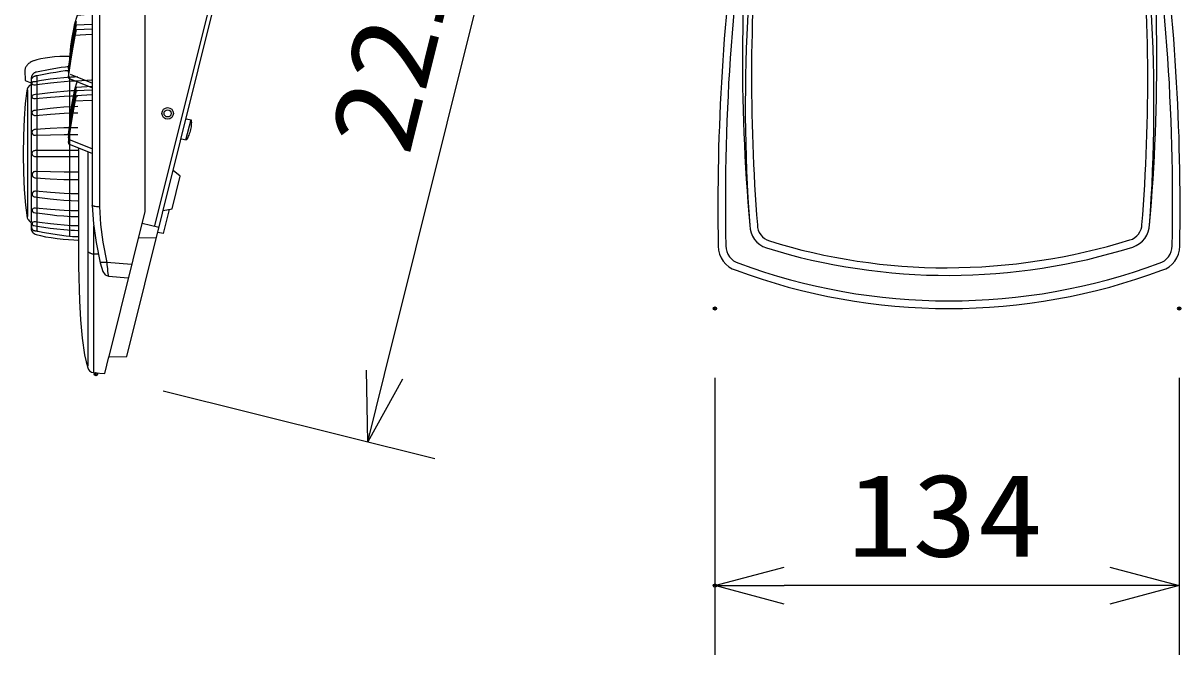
# Model space of a CAD drawing. Units: millimetres, scale not verified. Extents: x -63 to 63, y -56 to 57.
# Drawn here: x -10.99 to 22.43, y -9.08 to 9.16 of the extents above; entities that cross this region are included whole.
import ezdxf
from ezdxf.enums import TextEntityAlignment as Align

# ---------------------------------------------------------------- set-up
doc = ezdxf.new("R2010")
doc.units = ezdxf.units.MM
doc.header["$LTSCALE"] = 0.189787
doc.header["$PDMODE"] = 32
doc.header["$PDSIZE"] = 0.0949
for name, color, linetype in [('0-2_GAIKEI', 1, 'Continuous'), ('0-3_WAKU', 7, 'Continuous'), ('0-4_DEFPOINTS', 7, 'Continuous')]:
    doc.layers.add(name, color=color, linetype=linetype)
doc.styles.add('ＭＳ ゴシック', font='')
doc.styles.get('ＭＳ ゴシック').set_extended_font_data('MS Gothic')

# ---------------------------------------------------------------- blocks, each defined once
blk = doc.blocks.new('_OPEN30')
at = {"layer": '0-3_WAKU'}
blk.add_line((0, 0), (-1, 0), dxfattribs=at)
blk.add_lwpolyline([(-1, 0.26795), (0, 0), (-1, -0.26795)], dxfattribs=at)

msp = doc.modelspace()

# ---------------------------------------------------------------- linework, layer by layer
at = {"layer": '0-2_GAIKEI', "color": 7}
for p, q in [((-7.4734, 17.5143), (-7.4734, 3.7279)), ((-3.9393, 16.3533), (-7.1914, 3.3092)), ((-7.9965, -0.46), (-4.0283, 15.456)), ((-6.1502, 6.3717), (-6.2969, 5.7831)), ((-6.2861, 5.7804), (-6.4168, 5.8129)), ((-7.4734, 3.7279), (-8.5282, -0.5011)), ((-6.7738, 3.7813), (-6.9497, 3.0892)), ((-6.9428, 3.7496), (-6.6868, 3.8011)), ((-7.5539, 3.3881), (-7.0747, 3.2686)), ((-6.9497, 3.0892), (-7.0956, 3.1197)), ((-7.1504, 2.9632), (-7.6626, 2.9521)), ((-8.7629, 2.2591), (-8.575, 2.2591)), ((-8.575, 2.2591), (-7.8564, 2.207)), ((-8.9303, -0.9353), (-8.6299, -0.9522))]:
    msp.add_line(p, q, dxfattribs=at)
at = {"layer": '0-2_GAIKEI'}
for p, q in [((-9.4507, 9.11), (-9.0069, 9.1342)), ((-9.5187, 8.8148), (-9.0072, 8.839)), ((-9.4504, 8.9737), (-9.0068, 8.9981)), ((-9.6324, 7.6899), (-8.9849, 7.4286)), ((-10.7479, 3.4227), (-10.7479, 7.5385)), ((-10.5943, 7.6213), (-10.5943, 3.1535)), ((-9.6532, 7.6215), (-9.6532, 2.9984)), ((-10.8632, 7.2385), (-10.8634, 3.5777)), ((-9.4508, 7.3147), (-9.0068, 7.3392)), ((-9.4508, 7.0762), (-9.0069, 7.1004)), ((-9.4507, 7.2125), (-9.0068, 7.237)), ((-9.5187, 6.9173), (-9.0068, 6.9416)), ((-9.6323, 5.7922), (-8.985, 5.5311)), ((-9.117, 5.4469), (-9.117, -0.7309)), ((-8.9608, 3.311), (-8.9608, -0.9351)), ((-8.9608, 2.4984), (-8.8356, 2.4984))]:
    msp.add_line(p, q, dxfattribs=at)
at = {"layer": '0-2_GAIKEI', "color": 3}
for p, q in [((8.9812, -1.077), (8.9812, -9.077)), ((22.3813, -1.077), (22.3813, -9.077)), ((20.3813, -7.077), (10.9812, -7.077))]:
    msp.add_line(p, q, dxfattribs=at)
at = {"layer": '0-2_GAIKEI', "color": 7}
for points in [[(-8.7835, 18.5426), (-8.7835, 3.8638), (-8.7539, 3.3491), (-8.6872, 2.8412), (-8.575, 2.2484)], [(-8.9919, 18.3445), (-8.9919, 3.8946), (-8.9561, 3.3634), (-8.8773, 2.8242), (-8.7629, 2.2381), (-8.686, 1.9869), (-8.6206, 1.897), (-8.5231, 1.8531)], [(-6.2811, 6.404), (-6.1394, 6.3688), (-6.1347, 6.3316), (-6.1327, 6.2928), (-6.1333, 6.2527), (-6.1363, 6.2117), (-6.1414, 6.1702), (-6.1485, 6.1285), (-6.1574, 6.0869), (-6.1678, 6.0459), (-6.1797, 6.0058), (-6.1928, 5.967), (-6.2069, 5.9298), (-6.2219, 5.8945), (-6.2374, 5.8616), (-6.2535, 5.8314), (-6.2697, 5.8042), (-6.2861, 5.7804)], [(-9.3897, 5.5512), (-9.3897, 2.7445), (-9.389, 2.1485), (-9.3653, 1.1491), (-9.3345, 0.597), (-9.2857, 0.0629), (-9.2147, -0.4137), (-9.1696, -0.6181), (-9.1174, -0.7933), (-9.101, -0.8394), (-9.0706, -0.8813), (-9.0169, -0.9146), (-8.9303, -0.9353)], [(-6.6868, 3.8011), (-6.4517, 4.7451), (-6.6531, 4.9114)], [(-8.575, 2.2484), (-8.5699, 2.1925), (-8.5569, 2.0663), (-8.5487, 1.9963), (-8.54, 1.9323), (-8.5313, 1.8819), (-8.5271, 1.8643), (-8.5231, 1.8531), (-7.9606, 1.8109)], [(-8.6299, -0.9522), (-8.51, -0.471), (-7.9965, -0.46)]]:
    msp.add_lwpolyline(points, dxfattribs=at)
at = {"layer": '0-2_GAIKEI'}
for points in [[(-9.0187, 9.4169), (-9.4279, 9.3821), (-9.4588, 9.2979), (-9.4875, 9.2036), (-9.5142, 9.1005), (-9.5388, 8.99), (-9.5819, 8.7521), (-9.6169, 8.5007), (-9.6438, 8.2466), (-9.663, 8.0006), (-9.6743, 7.7734), (-9.6781, 7.576), (-8.9849, 7.2921)], [(-9.0187, 9.4169), (-9.4279, 9.3821), (-9.4588, 9.2979), (-9.4875, 9.2036), (-9.5142, 9.1005), (-9.5388, 8.99), (-9.5819, 8.7521), (-9.6169, 8.5007), (-9.6438, 8.2466), (-9.663, 8.0006), (-9.6743, 7.7734), (-9.6781, 7.576), (-8.9849, 7.2921)], [(-9.6781, 7.8488), (-9.6089, 8.3032), (-9.543, 8.7053), (-9.4878, 9.02), (-9.4507, 9.2122)], [(-9.6781, 7.7467), (-9.6089, 8.2009), (-9.5429, 8.603), (-9.4877, 8.9177), (-9.4507, 9.11)], [(-9.678, 7.6101), (-9.6088, 8.0645), (-9.5429, 8.4667), (-9.4877, 8.7814), (-9.4504, 8.9737)], [(-10.6771, 8.078), (-10.6882, 8.074), (-10.7174, 8.0617), (-10.737, 8.0524), (-10.7588, 8.0409), (-10.7822, 8.0272), (-10.8063, 8.0112), (-10.8304, 7.993), (-10.8422, 7.983), (-10.8537, 7.9724), (-10.8648, 7.9612), (-10.8755, 7.9493), (-10.8856, 7.9369), (-10.8951, 7.9239), (-10.9038, 7.9103), (-10.9116, 7.896), (-10.9185, 7.8812), (-10.9244, 7.8656), (-10.9291, 7.8495), (-10.9326, 7.8327), (-10.9348, 7.8153), (-10.9355, 7.7972)], [(-9.6428, 8.2009), (-9.7864, 8.2023), (-9.9333, 8.1971), (-10.0797, 8.1862), (-10.222, 8.1705), (-10.3565, 8.151), (-10.4796, 8.1285), (-10.5877, 8.1038), (-10.6771, 8.078)], [(-10.9355, 7.7972), (-10.9252, 7.5079), (-10.7392, 7.4249), (-10.7392, 7.3937)], [(-10.7479, 7.5385), (-10.7481, 7.5462), (-10.7473, 7.5667), (-10.7459, 7.5806), (-10.7434, 7.5964), (-10.7397, 7.6136), (-10.7344, 7.6317), (-10.7273, 7.6503), (-10.723, 7.6596), (-10.7181, 7.6689), (-10.7126, 7.6781), (-10.7066, 7.6871), (-10.6998, 7.696), (-10.6924, 7.7045), (-10.6843, 7.7127), (-10.6754, 7.7205), (-10.6658, 7.7278), (-10.6553, 7.7347), (-10.644, 7.741), (-10.6318, 7.7467), (-10.6187, 7.7517), (-10.6046, 7.7559)], [(-10.6046, 7.7559), (-10.2052, 7.8335), (-10.0456, 7.8619), (-9.8935, 7.8867), (-9.7643, 7.9043), (-9.7132, 7.9092), (-9.6737, 7.911)], [(-10.5837, 7.6526), (-10.1972, 7.7248), (-10.044, 7.7513), (-9.8988, 7.7745), (-9.7772, 7.7909), (-9.73, 7.7955), (-9.6945, 7.7972)], [(-10.7392, 7.3937), (-10.8021, 7.3587), (-10.8506, 7.302), (-10.8704, 7.26), (-10.8837, 7.2076), (-10.9283, 6.8446), (-10.9607, 6.4014), (-10.9806, 5.9043), (-10.9873, 5.3799), (-10.9804, 4.8544), (-10.9595, 4.3544), (-10.924, 3.9063), (-10.8734, 3.5364)], [(-10.7494, 7.5077), (-10.7489, 7.519), (-10.7475, 7.5298), (-10.7453, 7.5399), (-10.7423, 7.5495), (-10.7385, 7.5586), (-10.7341, 7.5671), (-10.7291, 7.5752), (-10.7235, 7.5827), (-10.7174, 7.5897), (-10.711, 7.5963), (-10.7041, 7.6024), (-10.697, 7.6081), (-10.6896, 7.6133), (-10.682, 7.6182), (-10.6743, 7.6226), (-10.6665, 7.6267), (-10.6511, 7.6337), (-10.6361, 7.6395), (-10.6221, 7.644), (-10.6096, 7.6474), (-10.5908, 7.6515), (-10.5837, 7.6526)], [(-9.405, 7.4887), (-9.5975, 7.4835), (-9.8024, 7.4698), (-10.008, 7.4503), (-10.2026, 7.428), (-10.5117, 7.3862), (-10.6357, 7.3672), (-10.6718, 7.3691), (-10.7014, 7.3768), (-10.7128, 7.3841), (-10.7214, 7.3943), (-10.7268, 7.4077), (-10.7288, 7.4249), (-10.7268, 7.4421), (-10.7214, 7.4555), (-10.7128, 7.4655), (-10.7014, 7.4727), (-10.6718, 7.4803), (-10.6355, 7.4819), (-10.5145, 7.503), (-10.2102, 7.5494), (-10.0169, 7.5741), (-9.8109, 7.5957), (-9.6032, 7.611), (-9.5022, 7.6153), (-9.4049, 7.6168)], [(-9.405, 7.4887), (-9.5975, 7.4835), (-9.8024, 7.4698), (-10.008, 7.4503), (-10.2026, 7.428), (-10.5117, 7.3862), (-10.6357, 7.3672), (-10.6718, 7.3691), (-10.7014, 7.3768), (-10.7128, 7.3841), (-10.7214, 7.3943), (-10.7268, 7.4077), (-10.7288, 7.4249), (-10.7268, 7.4421), (-10.7214, 7.4555), (-10.7128, 7.4655), (-10.7014, 7.4727), (-10.6718, 7.4803), (-10.6355, 7.4819), (-10.5145, 7.503), (-10.2102, 7.5494), (-10.0169, 7.5741), (-9.8109, 7.5957), (-9.6032, 7.611), (-9.5022, 7.6153), (-9.4049, 7.6168)], [(-9.0187, 7.5195), (-9.4279, 7.4849), (-9.4588, 7.4006), (-9.4875, 7.3062), (-9.5142, 7.2031), (-9.5388, 7.0926), (-9.5819, 6.8546), (-9.6168, 6.6032), (-9.6438, 6.3491), (-9.6629, 6.1031), (-9.6743, 5.876), (-9.6781, 5.6786), (-8.985, 5.3946)], [(-9.0187, 7.5195), (-9.4279, 7.4849), (-9.4588, 7.4006), (-9.4875, 7.3062), (-9.5142, 7.2031), (-9.5388, 7.0926), (-9.5819, 6.8546), (-9.6168, 6.6032), (-9.6438, 6.3491), (-9.6629, 6.1031), (-9.6743, 5.876), (-9.6781, 5.6786), (-8.985, 5.3946)], [(-9.4049, 7.0547), (-9.5974, 7.0512), (-9.8023, 7.042), (-10.2026, 7.0143), (-10.6355, 6.9741), (-10.6718, 6.976), (-10.7014, 6.9838), (-10.7128, 6.9911), (-10.7213, 7.0013), (-10.7267, 7.0148), (-10.7286, 7.0322), (-10.7267, 7.05), (-10.7213, 7.0654), (-10.7127, 7.0783), (-10.7014, 7.0888), (-10.6876, 7.0969), (-10.6718, 7.1027), (-10.6355, 7.1072), (-10.5145, 7.1246), (-10.2103, 7.1627), (-10.0171, 7.1831), (-9.8111, 7.201), (-9.6033, 7.2136), (-9.4049, 7.2184)], [(-9.4049, 7.0547), (-9.5974, 7.0512), (-9.8023, 7.042), (-10.2026, 7.0143), (-10.6355, 6.9741), (-10.6718, 6.976), (-10.7014, 6.9838), (-10.7128, 6.9911), (-10.7213, 7.0013), (-10.7267, 7.0148), (-10.7286, 7.0322), (-10.7267, 7.05), (-10.7213, 7.0654), (-10.7127, 7.0783), (-10.7014, 7.0888), (-10.6876, 7.0969), (-10.6718, 7.1027), (-10.6355, 7.1072), (-10.5145, 7.1246), (-10.2103, 7.1627), (-10.0171, 7.1831), (-9.8111, 7.201), (-9.6033, 7.2136), (-9.4049, 7.2184)], [(-9.6781, 5.9518), (-9.6089, 6.406), (-9.543, 6.8079), (-9.4878, 7.1225), (-9.4508, 7.3147)], [(-9.6781, 5.8494), (-9.6088, 6.3036), (-9.5429, 6.7056), (-9.4877, 7.0202), (-9.4507, 7.2125)], [(-9.6781, 5.7127), (-9.6089, 6.1671), (-9.543, 6.5692), (-9.4878, 6.884), (-9.4508, 7.0762)], [(-9.4049, 6.5637), (-9.5974, 6.5603), (-9.8024, 6.5512), (-10.2027, 6.5238), (-10.6357, 6.4838), (-10.6544, 6.4857), (-10.6719, 6.4912), (-10.6877, 6.4998), (-10.7015, 6.5111), (-10.7129, 6.5249), (-10.7214, 6.5407), (-10.7269, 6.5582), (-10.7288, 6.577), (-10.7269, 6.5949), (-10.7214, 6.6103), (-10.7129, 6.6232), (-10.7015, 6.6336), (-10.6877, 6.6417), (-10.6719, 6.6474), (-10.6355, 6.6519), (-10.5145, 6.6693), (-10.2103, 6.7076), (-10.017, 6.728), (-9.811, 6.7458), (-9.6033, 6.7584), (-9.4049, 6.7631)], [(-9.4049, 6.5637), (-9.5974, 6.5603), (-9.8024, 6.5512), (-10.2027, 6.5238), (-10.6357, 6.4838), (-10.6544, 6.4857), (-10.6719, 6.4912), (-10.6877, 6.4998), (-10.7015, 6.5111), (-10.7129, 6.5249), (-10.7214, 6.5407), (-10.7269, 6.5582), (-10.7288, 6.577), (-10.7269, 6.5949), (-10.7214, 6.6103), (-10.7129, 6.6232), (-10.7015, 6.6336), (-10.6877, 6.6417), (-10.6719, 6.6474), (-10.6355, 6.6519), (-10.5145, 6.6693), (-10.2103, 6.7076), (-10.017, 6.728), (-9.811, 6.7458), (-9.6033, 6.7584), (-9.4049, 6.7631)], [(-9.4049, 5.9357), (-9.8024, 5.9325), (-10.2027, 5.9253), (-10.6357, 5.9147), (-10.6544, 5.9167), (-10.6719, 5.9222), (-10.6877, 5.9308), (-10.7015, 5.9422), (-10.7129, 5.9561), (-10.7215, 5.9719), (-10.727, 5.9894), (-10.7289, 6.0081), (-10.727, 6.0269), (-10.7215, 6.0444), (-10.7129, 6.0602), (-10.7015, 6.074), (-10.6877, 6.0854), (-10.6718, 6.0939), (-10.6543, 6.0992), (-10.6354, 6.101), (-10.2103, 6.1268), (-9.811, 6.1446), (-9.6033, 6.1504), (-9.4049, 6.1527)], [(-9.4049, 5.9357), (-9.8024, 5.9325), (-10.2027, 5.9253), (-10.6357, 5.9147), (-10.6544, 5.9167), (-10.6719, 5.9222), (-10.6877, 5.9308), (-10.7015, 5.9422), (-10.7129, 5.9561), (-10.7215, 5.9719), (-10.727, 5.9894), (-10.7289, 6.0081), (-10.727, 6.0269), (-10.7215, 6.0444), (-10.7129, 6.0602), (-10.7015, 6.074), (-10.6877, 6.0854), (-10.6718, 6.0939), (-10.6543, 6.0992), (-10.6354, 6.101), (-10.2103, 6.1268), (-9.811, 6.1446), (-9.6033, 6.1504), (-9.4049, 6.1527)], [(-9.3947, 5.3046), (-10.6357, 5.3049), (-10.6544, 5.3067), (-10.6719, 5.3122), (-10.6877, 5.3208), (-10.7015, 5.3322), (-10.7128, 5.3459), (-10.7214, 5.3618), (-10.7269, 5.3792), (-10.7288, 5.3979), (-10.7269, 5.4167), (-10.7215, 5.4342), (-10.7129, 5.45), (-10.7015, 5.4638), (-10.6878, 5.4751), (-10.6719, 5.4836), (-10.6544, 5.489), (-10.6355, 5.4908), (-9.4049, 5.4911)], [(-9.3947, 5.3046), (-10.6357, 5.3049), (-10.6544, 5.3067), (-10.6719, 5.3122), (-10.6877, 5.3208), (-10.7015, 5.3322), (-10.7128, 5.3459), (-10.7214, 5.3618), (-10.7269, 5.3792), (-10.7288, 5.3979), (-10.7269, 5.4167), (-10.7215, 5.4342), (-10.7129, 5.45), (-10.7015, 5.4638), (-10.6878, 5.4751), (-10.6719, 5.4836), (-10.6544, 5.489), (-10.6355, 5.4908), (-9.4049, 5.4911)], [(-9.4049, 4.8602), (-9.8022, 4.8633), (-10.2025, 4.8704), (-10.6355, 4.8808), (-10.6543, 4.8789), (-10.6718, 4.8735), (-10.6877, 4.865), (-10.7014, 4.8536), (-10.7128, 4.8399), (-10.7214, 4.8241), (-10.7268, 4.8066), (-10.7288, 4.7878), (-10.7269, 4.769), (-10.7215, 4.7515), (-10.7129, 4.7357), (-10.7015, 4.722), (-10.6877, 4.7107), (-10.6719, 4.7021), (-10.6544, 4.6967), (-10.6357, 4.6947), (-10.2104, 4.6688), (-9.8111, 4.651), (-9.6033, 4.6451), (-9.4049, 4.6429)], [(-9.4049, 4.8602), (-9.8022, 4.8633), (-10.2025, 4.8704), (-10.6355, 4.8808), (-10.6543, 4.8789), (-10.6718, 4.8735), (-10.6877, 4.865), (-10.7014, 4.8536), (-10.7128, 4.8399), (-10.7214, 4.8241), (-10.7268, 4.8066), (-10.7288, 4.7878), (-10.7269, 4.769), (-10.7215, 4.7515), (-10.7129, 4.7357), (-10.7015, 4.722), (-10.6877, 4.7107), (-10.6719, 4.7021), (-10.6544, 4.6967), (-10.6357, 4.6947), (-10.2104, 4.6688), (-9.8111, 4.651), (-9.6033, 4.6451), (-9.4049, 4.6429)], [(-9.4049, 4.2322), (-9.5974, 4.2356), (-9.8023, 4.2447), (-10.2025, 4.2723), (-10.6355, 4.3123), (-10.6544, 4.3105), (-10.6719, 4.305), (-10.6877, 4.2964), (-10.7015, 4.285), (-10.7129, 4.2712), (-10.7214, 4.2554), (-10.7269, 4.2379), (-10.7288, 4.2191), (-10.7269, 4.2011), (-10.7214, 4.1856), (-10.7129, 4.1726), (-10.7015, 4.1621), (-10.6877, 4.1539), (-10.6719, 4.1482), (-10.6355, 4.1436), (-10.5145, 4.1263), (-10.2103, 4.0881), (-10.0171, 4.0677), (-9.8111, 4.0499), (-9.6033, 4.0373), (-9.4049, 4.0326)], [(-9.4049, 4.2322), (-9.5974, 4.2356), (-9.8023, 4.2447), (-10.2025, 4.2723), (-10.6355, 4.3123), (-10.6544, 4.3105), (-10.6719, 4.305), (-10.6877, 4.2964), (-10.7015, 4.285), (-10.7129, 4.2712), (-10.7214, 4.2554), (-10.7269, 4.2379), (-10.7288, 4.2191), (-10.7269, 4.2011), (-10.7214, 4.1856), (-10.7129, 4.1726), (-10.7015, 4.1621), (-10.6877, 4.1539), (-10.6719, 4.1482), (-10.6355, 4.1436), (-10.5145, 4.1263), (-10.2103, 4.0881), (-10.0171, 4.0677), (-9.8111, 4.0499), (-9.6033, 4.0373), (-9.4049, 4.0326)], [(-9.4048, 3.7413), (-9.5973, 3.7447), (-9.8022, 3.7538), (-10.2025, 3.7813), (-10.6355, 3.8214), (-10.6717, 3.8196), (-10.7013, 3.812), (-10.7127, 3.8048), (-10.7213, 3.7947), (-10.7267, 3.7813), (-10.7286, 3.7641), (-10.7268, 3.7461), (-10.7215, 3.7305), (-10.7129, 3.7175), (-10.7016, 3.707), (-10.6878, 3.6988), (-10.672, 3.6931), (-10.6357, 3.6888)], [(-9.4048, 3.7413), (-9.5973, 3.7447), (-9.8022, 3.7538), (-10.2025, 3.7813), (-10.6355, 3.8214), (-10.6717, 3.8196), (-10.7013, 3.812), (-10.7127, 3.8048), (-10.7213, 3.7947), (-10.7267, 3.7813), (-10.7286, 3.7641), (-10.7268, 3.7461), (-10.7215, 3.7305), (-10.7129, 3.7175), (-10.7016, 3.707), (-10.6878, 3.6988), (-10.672, 3.6931), (-10.6357, 3.6888)], [(-10.6357, 3.6888), (-10.5146, 3.6714), (-10.2103, 3.6331), (-10.017, 3.6127), (-9.8111, 3.5948), (-9.6034, 3.5822), (-9.4052, 3.5774)], [(-10.6357, 3.6888), (-10.5146, 3.6714), (-10.2103, 3.6331), (-10.017, 3.6127), (-9.8111, 3.5948), (-9.6034, 3.5822), (-9.4052, 3.5774)], [(-8.7833, 3.8532), (-8.8088, 3.8553), (-8.8361, 3.8581), (-8.8694, 3.8623), (-8.9056, 3.8679), (-8.9239, 3.8713), (-8.9418, 3.8751), (-8.959, 3.8793), (-8.9751, 3.884), (-8.9897, 3.8891), (-9.0025, 3.8947)], [(-10.8734, 3.5364), (-10.8614, 3.5198), (-10.8483, 3.5021), (-10.8321, 3.4808), (-10.8139, 3.4582), (-10.8044, 3.4469), (-10.7949, 3.4361), (-10.7856, 3.4259), (-10.7765, 3.4167), (-10.7678, 3.4086), (-10.7597, 3.402)], [(-10.7597, 3.402), (-10.7598, 3.2158), (-10.757, 3.1954), (-10.749, 3.1736), (-10.7361, 3.1511), (-10.7189, 3.1289), (-10.6978, 3.1078), (-10.6731, 3.0888), (-10.6453, 3.0728), (-10.6149, 3.0606), (-10.4886, 3.027), (-10.34, 2.9962), (-10.1765, 2.9688), (-10.0059, 2.9453), (-9.8359, 2.9261), (-9.6739, 2.9118), (-9.5277, 2.9028), (-9.4049, 2.8997)], [(-9.4049, 3.307), (-9.5974, 3.3123), (-9.8023, 3.3262), (-10.008, 3.3456), (-10.2026, 3.3679), (-10.5116, 3.4096), (-10.6355, 3.4286), (-10.6718, 3.4268), (-10.7014, 3.419), (-10.7128, 3.4117), (-10.7213, 3.4016), (-10.7267, 3.3882), (-10.7286, 3.371), (-10.7267, 3.3538), (-10.7213, 3.3404), (-10.7128, 3.3302), (-10.7015, 3.3229), (-10.6719, 3.3152), (-10.6355, 3.3133), (-10.5145, 3.2923), (-10.2103, 3.2462), (-10.017, 3.2216), (-9.811, 3.2001), (-9.6033, 3.1849), (-9.5022, 3.1806), (-9.4049, 3.1791)], [(-9.4049, 3.307), (-9.5974, 3.3123), (-9.8023, 3.3262), (-10.008, 3.3456), (-10.2026, 3.3679), (-10.5116, 3.4096), (-10.6355, 3.4286), (-10.6718, 3.4268), (-10.7014, 3.419), (-10.7128, 3.4117), (-10.7213, 3.4016), (-10.7267, 3.3882), (-10.7286, 3.371), (-10.7267, 3.3538), (-10.7213, 3.3404), (-10.7128, 3.3302), (-10.7015, 3.3229), (-10.6719, 3.3152), (-10.6355, 3.3133), (-10.5145, 3.2923), (-10.2103, 3.2462), (-10.017, 3.2216), (-9.811, 3.2001), (-9.6033, 3.1849), (-9.5022, 3.1806), (-9.4049, 3.1791)], [(-10.7494, 3.2988), (-10.749, 3.2848), (-10.748, 3.2718), (-10.7463, 3.2598), (-10.7439, 3.2488), (-10.741, 3.2387), (-10.7375, 3.2295), (-10.7334, 3.2211), (-10.7289, 3.2135), (-10.7239, 3.2067), (-10.7184, 3.2005), (-10.7126, 3.195), (-10.7063, 3.1901), (-10.6998, 3.1858), (-10.6929, 3.182), (-10.6857, 3.1787), (-10.6783, 3.1758), (-10.6629, 3.1712), (-10.647, 3.1678), (-10.6306, 3.1653), (-10.6142, 3.1633), (-10.5823, 3.1596), (-10.5672, 3.1571), (-10.5531, 3.1538)], [(-10.5531, 3.1538), (-10.4302, 3.1296), (-10.129, 3.0762), (-9.943, 3.0476), (-9.7502, 3.0227), (-9.5632, 3.0051), (-9.4759, 3.0002), (-9.3947, 2.9984)], [(-9.1275, 2.5716), (-9.1102, 2.5602), (-9.0912, 2.5485), (-9.0676, 2.535), (-9.0545, 2.5282), (-9.041, 2.5216), (-9.0271, 2.5154), (-9.0132, 2.5099), (-8.9994, 2.5052), (-8.9859, 2.5016), (-8.973, 2.4992), (-8.9668, 2.4986), (-8.9608, 2.4984)]]:
    msp.add_lwpolyline(points, dxfattribs=at)
for centre, radius in [((-6.8163, 6.5567), 0.1667), ((-6.8163, 6.5566), 0.1042)]:
    msp.add_circle(centre, radius, dxfattribs=at)
at = {"layer": '0-2_GAIKEI', "color": 7}
for centre, radius, start, end in [((57.2287, 6.821), 47.3722, 169.0205, 184.23121), ((-25.7187, 6.821), 47.3722, 355.76879, 10.9795), ((72.6776, 3.8525), 63.6124, 171.9296, 181.01737), ((-41.2044, 3.8525), 63.6124, 358.98263, 8.0704), ((20.8302, 3.359), 0.6942, 287.53122, 359.38345), ((10.6798, 3.3333), 0.6942, 180.61655, 252.46878), ((9.8149, 2.7305), 0.7397, 180.58252, 252.4426), ((15.7138, 19.6257), 17.7466, 252.81587, 287.46292), ((21.6583, 2.7304), 0.7397, 287.5574, 359.41748), ((15.7368, 18.6038), 17.6808, 249.66224, 290.33649)]:
    msp.add_arc(centre, radius, start, end, dxfattribs=at)
at = {"layer": '0-2_GAIKEI'}
for centre, radius, start, end in [((71.0998, 4.0059), 61.8178, 170.46841, 181.17881), ((-39.6266, 4.0059), 61.8178, 358.82119, 9.53159), ((64.2158, 8.118), 54.4415, 173.84018, 185.04996), ((-32.7058, 8.118), 54.4415, 354.95004, 6.15982), ((63.5151, 7.5859), 53.4789, 174.58986, 184.55672), ((-32.0051, 7.5859), 53.4789, 355.44328, 5.41014), ((20.8256, 3.3617), 0.4791, 286.03465, 0.14996), ((10.6844, 3.336), 0.4791, 179.85004, 253.96535), ((9.8185, 2.732), 0.5234, 179.76361, 253.92185), ((15.6593, 19.2793), 17.1805, 252.70614, 270.07308), ((15.6161, 20.2795), 18.1808, 270.20541, 287.08695), ((21.6547, 2.7319), 0.5234, 286.07815, 0.23639), ((15.7366, 18.6062), 17.4635, 249.68461, 290.31282)]:
    msp.add_arc(centre, radius, start, end, dxfattribs=at)
at = {"layer": '0-3_WAKU', "color": 3}
for p, q in [((-0.5582, -0.985), (3.8602, 16.7361)), ((-6.9471, -1.4533), (0.8986, -3.4095))]:
    msp.add_line(p, q, dxfattribs=at)
at = {"layer": '0-3_WAKU'}
for p in [(8.9812, 0.923), (22.3813, 0.923), (8.9812, -7.077)]:
    msp.add_point(p, dxfattribs=at)
at = {"layer": '0-4_DEFPOINTS'}
msp.add_point((-8.8877, -0.9695), dxfattribs=at)

# ---------------------------------------------------------------- block references
at = {"layer": '0-2_GAIKEI', "xscale": 2, "yscale": 2, "rotation": 180}
msp.add_blockref('_OPEN30', (8.9812, -7.077), dxfattribs=at)
at = {"layer": '0-2_GAIKEI', "xscale": 2, "yscale": 2}
msp.add_blockref('_OPEN30', (22.3813, -7.077), dxfattribs=at)
at = {"layer": '0-3_WAKU', "xscale": 2, "yscale": 2, "rotation": 256}
msp.add_blockref('_OPEN30', (-1.042, -2.9256), dxfattribs=at)

# ---------------------------------------------------------------- texts
at = {"layer": '0-2_GAIKEI', "color": 3, "style": 'ＭＳ ゴシック', "width": 1.15}
msp.add_text('134', height=2.406, dxfattribs=at).set_placement((12.7941, -6.9674), align=Align.BOTTOM_LEFT)
at = {"layer": '0-3_WAKU', "color": 3, "style": 'ＭＳ ゴシック', "width": 1.15}
msp.add_text('221', height=2.406, rotation=76, dxfattribs=at).set_placement((0.8462, 5.1006), align=Align.BOTTOM_LEFT)

doc.saveas('drawing.dxf')
